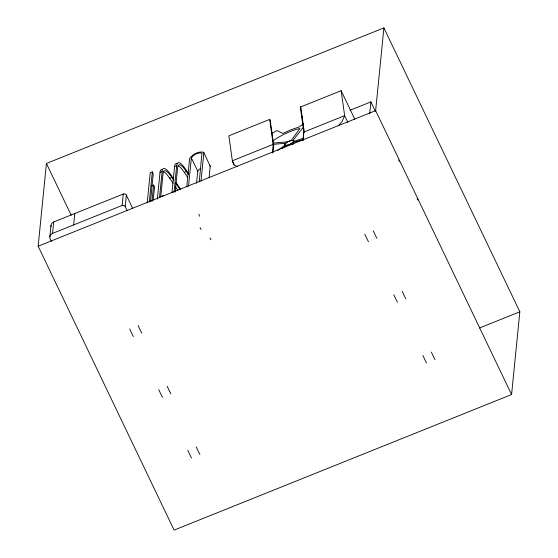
<?xml version="1.0" encoding="UTF-8"?>
<svg xmlns="http://www.w3.org/2000/svg" width="558" height="558" viewBox="0 0 558 558"><rect width="100%" height="100%" fill="white"/><g stroke="black" fill="none" stroke-linecap="round" stroke-linejoin="round"><path stroke-width="0.84" d="M38.16 246.211L46.419 163.459L383.897 27.9L519.84 311.789L511.581 394.541L174.103 530.1L38.16 246.211L375.639 110.651L383.897 27.9M147.207 202.868L150.214 172.708L152.327 171.864L153.269 173.831L150.514 201.41M149.314 202.024L152.327 171.864M151.971 201.473L153.603 185.096L151.49 185.947M153.255 199.994L154.545 187.07L153.603 185.096M157.335 199.171L160.007 172.415A39.311 7.226 68.1 0 1 162.134 169.367M159.532 197.462L162.113 171.571A39.311 7.226 68.1 0 1 171.411 175.637L173.824 179.223M160.732 196.841L163.062 173.538A37.002 6.801 68.1 0 1 171.808 177.367L173.74 180.241M171.997 192.454L174.577 166.563A39.311 7.226 68.1 0 1 177.465 163.724M174.019 192.468L176.691 165.719A39.311 7.226 68.1 0 1 185.981 169.785L188.402 173.371M175.219 191.854L177.632 167.686A37.002 6.801 68.1 0 1 186.379 171.515L188.311 174.389M186.756 186.916L189.581 158.625C192.259 154.308 198.669 150.988 203.67 152.271L210.226 166.221L209.117 177.367M188.541 186.198L191.366 157.907C193.375 154.671 198.181 152.181 201.933 153.143L199.241 181.901M196.549 183.24L197.748 171.236L198.571 169.904L200.601 168.356M201.019 181.19L203.844 152.892M272.325 152.976L273.19 144.362L269.688 119.398L228.857 135.803L232.351 160.767L233.774 164.903L237.457 166.563M273.064 152.432L273.755 145.547L270.253 120.584L269.688 119.398M302.973 140.456L303.81 132.058L300.316 107.094L341.147 90.696L354.846 119.293M303.036 140.428L303.873 132.037M369.675 113.867L370.868 101.891L349.957 110.289M49.836 236.836L50.987 225.418M51.343 241.384L50.213 239.033A4.624 4.29 5.7 0 1 52.55 233.397L53.694 221.979L123.297 194.031A2.316 2.141 5.8 0 1 126.352 195.154L132.658 208.322M73.642 224.923L74.786 213.505M52.55 233.397L122.153 205.449L123.297 194.031M127.057 210.45L125.201 206.572L126.352 195.154M338.385 125.676L342.242 121.33L344.649 115.659L341.147 90.696M303.385 139.563L292.748 142.618L290.746 143.978L292.406 144.515M277.793 150.395L284.852 145.303A5.085 1.66 -25.6 0 1 285.759 143.141L272.974 144.438M281.985 148.561L286.191 145.526L288.346 145.038M303.224 124.036L299.158 126.966L291.039 129.749L282.794 133.439L277.075 130.572L271.23 133.648M160.007 172.415L162.113 171.571M174.577 166.563L176.691 165.719M163.661 171.718A37.002 6.801 68.1 0 1 169.695 178.218L171.808 177.367M178.239 165.865A37.002 6.801 68.1 0 1 184.273 172.359L186.379 171.515M273.19 144.362L232.351 160.767L234.179 164.582M303.81 132.058L344.649 115.659L347.934 122.523M161.513 196.29L163.627 195.446M479.475 328.006L519.84 311.789M302.931 138.503L293.808 141.327A5.085 1.66 -25.6 0 0 293.11 140.253L303.043 127.636L303.761 129.142M272.764 143.176L287.754 141.781A5.085 1.66 -25.6 0 1 291.304 140.393L299.974 128.431L296.305 129.379A30.523 9.96 -25.6 0 0 272.485 141.167M209.41 165.217L210.226 166.221M184.273 172.359L187.655 177.388M176.244 182.815L180.604 189.274M175.679 183.108L180.032 189.574M169.695 178.218L173.085 183.24M175.505 186.832L177.925 190.417M375.639 110.651L511.581 394.541M370.868 101.891L375.381 111.314M398.698 160L399.444 161.576M417.119 198.481L417.872 200.05M300.316 107.094L300.881 108.28M292.748 142.618L293.466 144.117M191.366 157.907L197.748 171.236M198.774 214.293L199.715 216.267M210.073 237.875L211.015 239.849M200.05 227.531L200.992 229.498M46.419 163.459L71.208 215.221M300.755 106.92L304.25 131.883M301.362 111.726L301.606 113.441M301.969 116.029L302.206 117.745M302.45 119.468L302.694 121.191M303.05 123.771L303.294 125.494M51.022 226.534A4.624 4.29 5.7 0 1 53.694 221.979M122.153 205.449A2.316 2.141 5.8 0 1 125.201 206.572M405.875 298.879A27.747 5.106 68.1 0 1 402.276 291.332M397.442 302.269A27.747 5.106 68.1 0 1 393.836 294.722M376.866 238.294A27.747 5.106 68.1 0 1 373.26 230.754M368.433 241.684A27.747 5.106 68.1 0 1 364.827 234.144M434.982 359.652A27.747 5.106 68.1 0 1 431.376 352.112M426.542 363.042A27.747 5.106 68.1 0 1 422.936 355.495M162.469 397.338A27.747 5.106 68.1 0 1 158.779 389.665M170.908 393.948A27.747 5.106 68.1 0 1 167.219 386.275M191.485 457.923A27.747 5.106 68.1 0 1 187.795 450.243M199.917 454.533A27.747 5.106 68.1 0 1 196.228 446.86M133.369 336.565A27.747 5.106 68.1 0 1 129.679 328.892M141.809 333.175A27.747 5.106 68.1 0 1 138.119 325.502M287.161 145.192A4.624 1.507 -25.6 0 0 293.473 141.104A4.624 1.507 -25.6 0 0 287.119 142.346A4.624 1.507 -25.6 0 0 287.161 145.192"/></g></svg>
